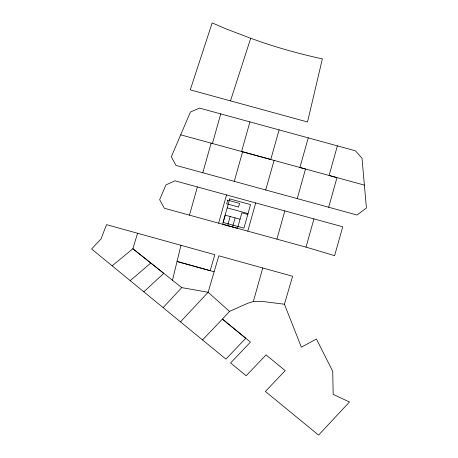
<?xml version="1.0" encoding="UTF-8"?>
<svg xmlns="http://www.w3.org/2000/svg" width="458" height="458" viewBox="0 0 458 458"><rect width="100%" height="100%" fill="white"/><g stroke="black" fill="none" stroke-linecap="round" stroke-linejoin="round"><path stroke-width="0.69" d="M172.466 280.256L180.956 245.299L106.525 224.649L101.035 238.95L91.594 248.986L225.903 359.101L245.746 338.262L222.405 319.089L202.516 339.945M276.924 239.156L284.819 210.903M297.225 198.612L357.051 215.02L366.406 207.966L362.02 158.291L355.442 150.808L199.574 108.105L190.431 112.027L171.326 156.762L175.946 165.384L297.225 198.612L305.509 169.013L242.603 151.775L234.267 181.368M337.386 145.862L329.102 175.466L364.396 185.135M328.689 207.251L336.974 177.624L299.904 167.468L308.263 137.875M189.486 215.145L197.387 186.944L342.744 226.79L334.603 255.667L306.946 247.389L164.348 208.258L159.647 199.671L165.945 184.917L174.996 180.813L197.387 186.944M180.681 134.829L212.443 143.514L220.745 113.899M218.632 223.172L226.544 194.953M212.443 143.514L241.595 151.501L249.919 121.925M227.603 225.628L230.156 216.519M232.549 226.979L235.103 217.871M247.784 231.158L255.696 202.94M180.486 321.854L208.132 292.256L218.809 255.804L292.616 276.266L284.412 304.226L301.37 347.17L316.415 339L332.731 371.318L333.172 394.344L349.454 401.998L318.573 435.1L265.377 391.464L285.214 370.642L266.041 354.904L246.192 375.743L230.586 362.948L250.446 342.097L222.405 319.089L229.521 311.417L247.641 303.293L253.343 301.524L262.76 267.987M306.007 247.137L313.953 218.872M202.791 172.746L211.127 143.182M279.111 129.889L270.764 159.47L241.595 151.501M265.72 189.99L274.079 160.397M137.577 233.248L132.877 248.757L112.124 265.823M230.489 100.874L250.709 38.3L226.086 28.906L212.186 22.9L190.259 89.86L307.536 121.971L322.352 58.882A524.439 483.459 13.2 0 1 264.26 43.041L250.709 38.3M163.122 307.633L181.723 287.618L208.132 292.256L229.521 311.417M143.852 291.82L163.775 273.352L132.877 248.757L181.723 287.618M130.221 280.645L150.814 263.041M253.343 301.524L263.035 301.524L284.412 304.226M227.185 207.863L248.03 213.565M247.778 214.476L241.841 212.85L237.496 228.33L222.657 224.271L225.21 215.163L240.049 219.222M180.956 245.299L214.854 254.7L210.17 270.672L177.017 261.478L214.126 271.777M227.712 200.157L226.693 203.804L238.566 207.05L239.586 203.409L227.712 200.157M229.698 198.904L223.098 222.433L243.942 228.136L250.543 204.6L229.698 198.904"/></g></svg>
